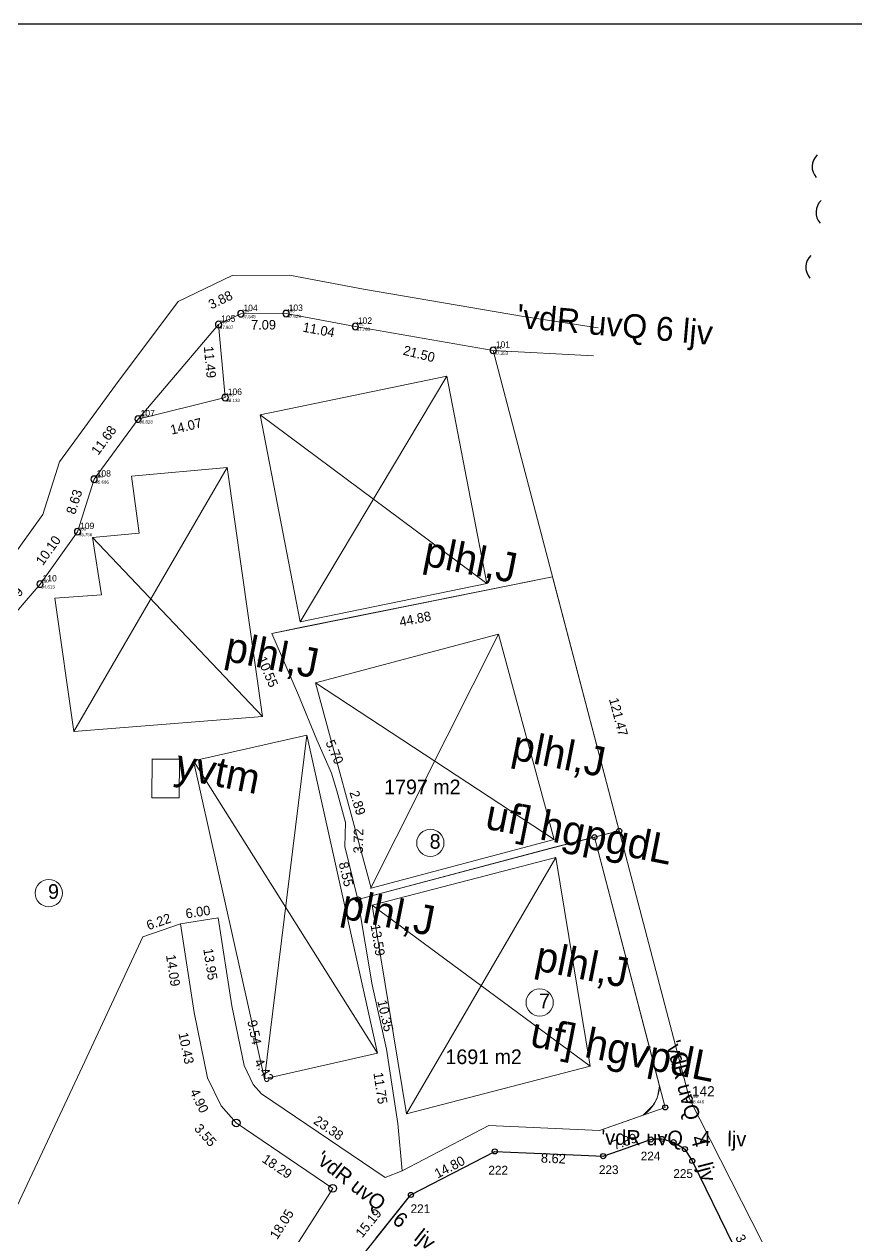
# Model space of a CAD drawing. Header units: millimetres. Extents: x 0 to 151572, y 0 to 180002.
# Drawn here: x 151310.6 to 151440.9, y 179811.9 to 180001.7 of the extents above; entities that cross this region are included whole.
import ezdxf

# ---------------------------------------------------------------- set-up
doc = ezdxf.new("R2010")
doc.units = ezdxf.units.MM
doc.layers.get('0').update_dxf_attribs({"linetype": 'CONTINUOUS'})
doc.layers.get('DEFPOINTS').update_dxf_attribs({"linetype": 'CONTINUOUS'})
for name, color, linetype in [('DIM', 12, 'CONTINUOUS'), ('DIM6', 2, 'CONTINUOUS'), ('DIMEN', 1, 'CONTINUOUS'), ('FRAME', 7, 'CONTINUOUS'), ('HATCH', 3, 'CONTINUOUS'), ('Layer1', 4, 'CONTINUOUS'), ('LINE', 3, 'CONTINUOUS'), ('Point_Names', 7, 'CONTINUOUS'), ('TEXT', 6, 'CONTINUOUS')]:
    doc.layers.add(name, color=color, linetype=linetype)
doc.styles.add('F1', font='f1.shx', dxfattribs={"height": 0.5})
doc.styles.add('MONOTEXT', font='txt')
doc.dimstyles.new('250', dxfattribs={"dimtxt": 1.5, "dimasz": 0.18, "dimexe": 0.18, "dimexo": 0.0625, "dimgap": 0.09, "dimtad": 0, "dimzin": 0, "dimdsep": 46, "dimtxsty": 'Standard', "dimcen": 0.09, "dimse1": 1, "dimse2": 1, "dimsd1": 1, "dimsd2": 1, "dimclrt": 2, "dimazin": 0, "dimtfac": 1, "dimtofl": 0, "dimtmove": 0, "dimatfit": 3, "dimfxl": 0, "dimtolj": 1, "dimtzin": 0, "dimarcsym": 0})

# ---------------------------------------------------------------- blocks, each defined once
blk = doc.blocks.new('CIRCLE', base_point=(100, 100))
at = {"color": 0}
for start, end in [(90, 270), (270, 90)]:
    blk.add_arc((100, 100), 100, start, end, dxfattribs=at)
at = {"flags": 1}
for tag in ['NAME', 'FEATURE_CODE']:
    blk.add_attdef(tag, (0, 0), '', height=1, dxfattribs=at)
blk = doc.blocks.new('*D39')
at = {"layer": 'DEFPOINTS', "color": 0}
for p in [(151388.31, 179951.92), (151384.01, 179950.79), (151414.86, 179833.3)]:
    blk.add_point(p, dxfattribs=at)
at = {"layer": 'DIM6', "color": 2, "lineweight": 0, "insert": (151403.74, 179893.18), "char_height": 1.5, "attachment_point": 5, "rotation": 284.7117}
blk.add_mtext('\\A1;121.47', dxfattribs=at)
blk = doc.blocks.new('*D20')
at = {"layer": 'DEFPOINTS', "color": 0}
for p in [(151313.06, 179914), (151305.78, 179908.25), (151307.17, 179907.07)]:
    blk.add_point(p, dxfattribs=at)
at = {"layer": 'DIM6', "color": 2, "lineweight": 0, "insert": (151308.72, 179911.72), "char_height": 1.5, "attachment_point": 5, "rotation": 49.6686}
blk.add_mtext('\\A1;9.09', dxfattribs=at)
blk = doc.blocks.new('*D19')
at = {"layer": 'DEFPOINTS', "color": 0}
for p in [(151318.94, 179922.21), (151311.41, 179915.18), (151313.06, 179914)]:
    blk.add_point(p, dxfattribs=at)
at = {"layer": 'DIM6', "color": 2, "lineweight": 0, "insert": (151314.35, 179919.28), "char_height": 1.5, "attachment_point": 5, "rotation": 54.3764}
blk.add_mtext('\\A1;10.10', dxfattribs=at)
blk = doc.blocks.new('*D18')
at = {"layer": 'DEFPOINTS', "color": 0}
for p in [(151321.53, 179930.43), (151317.12, 179922.78), (151318.94, 179922.21)]:
    blk.add_point(p, dxfattribs=at)
at = {"layer": 'DIM6', "color": 2, "lineweight": 0, "insert": (151318.42, 179926.89), "char_height": 1.5, "attachment_point": 5, "rotation": 72.4686}
blk.add_mtext('\\A1;8.63', dxfattribs=at)
blk = doc.blocks.new('*D17')
at = {"layer": 'DEFPOINTS', "color": 0}
for p in [(151328.42, 179939.86), (151319.61, 179931.83), (151321.53, 179930.43)]:
    blk.add_point(p, dxfattribs=at)
at = {"layer": 'DIM6', "color": 2, "lineweight": 0, "insert": (151323.06, 179936.55), "char_height": 1.5, "attachment_point": 5, "rotation": 53.8542}
blk.add_mtext('\\A1;11.68', dxfattribs=at)
blk = doc.blocks.new('*D16')
at = {"layer": 'DEFPOINTS', "color": 0}
for p in [(151342.08, 179943.23), (151328.42, 179939.86), (151342.78, 179940.41)]:
    blk.add_point(p, dxfattribs=at)
at = {"layer": 'DIM6', "color": 2, "lineweight": 0, "insert": (151335.95, 179938.72), "char_height": 1.5, "attachment_point": 5, "rotation": 13.8735}
blk.add_mtext('\\A1;14.07', dxfattribs=at)
blk = doc.blocks.new('*D15')
at = {"layer": 'DEFPOINTS', "color": 0}
for p in [(151341.05, 179954.68), (151340.21, 179943.07), (151342.08, 179943.23)]:
    blk.add_point(p, dxfattribs=at)
at = {"layer": 'DIM6', "color": 2, "lineweight": 0, "insert": (151339.69, 179948.79), "char_height": 1.5, "attachment_point": 5, "rotation": 275.1489}
blk.add_mtext('\\A1;11.49', dxfattribs=at)
blk = doc.blocks.new('*D14')
at = {"layer": 'DEFPOINTS', "color": 0}
for p in [(151339.59, 179957.69), (151344.54, 179956.37), (151341.05, 179954.68)]:
    blk.add_point(p, dxfattribs=at)
at = {"layer": 'DIM6', "color": 2, "lineweight": 0, "insert": (151341.34, 179958.54), "char_height": 1.5, "attachment_point": 5, "rotation": 25.8382}
blk.add_mtext('\\A1;3.88', dxfattribs=at)
blk = doc.blocks.new('*D13')
at = {"layer": 'DEFPOINTS', "color": 0}
for p in [(151344.54, 179956.37), (151351.63, 179956.4), (151344.55, 179954.61)]:
    blk.add_point(p, dxfattribs=at)
at = {"layer": 'DIM6', "color": 2, "lineweight": 0, "insert": (151348.09, 179954.63), "char_height": 1.5, "attachment_point": 5, "rotation": 0.2307}
blk.add_mtext('\\A1;7.09', dxfattribs=at)
blk = doc.blocks.new('*D12')
at = {"layer": 'DEFPOINTS', "color": 0}
for p in [(151351.63, 179956.4), (151362.48, 179954.37), (151362.19, 179952.83)]:
    blk.add_point(p, dxfattribs=at)
at = {"layer": 'DIM6', "color": 2, "lineweight": 0, "insert": (151356.76, 179953.84), "char_height": 1.5, "attachment_point": 5, "rotation": 349.4149}
blk.add_mtext('\\A1;11.04', dxfattribs=at)
blk = doc.blocks.new('*D11')
at = {"layer": 'DEFPOINTS', "color": 0}
for p in [(151362.48, 179954.37), (151382.9, 179947.44), (151383.32, 179949.1)]:
    blk.add_point(p, dxfattribs=at)
at = {"layer": 'DIM6', "color": 2, "lineweight": 0, "insert": (151372.48, 179950.08), "char_height": 1.5, "attachment_point": 5, "rotation": 345.8046}
blk.add_mtext('\\A1;21.50', dxfattribs=at)
blk = doc.blocks.new('*D55')
at = {"layer": 'DEFPOINTS', "color": 0}
for p in [(151414.73, 179824.52, 0.88), (151416.12, 179825.21), (151430.07, 179793.5)]:
    blk.add_point(p, dxfattribs=at)
at = {"layer": 'DIM6', "color": 2, "insert": (151423.79, 179809.7), "char_height": 1.5, "attachment_point": 5, "rotation": 296.312}
blk.add_mtext('\\A1;34.61', dxfattribs=at)
blk = doc.blocks.new('*D62')
at = {"layer": 'DEFPOINTS', "color": 0}
for p in [(151369.32, 179819.78), (151371.21, 179818.26, 0.88), (151361.69, 179806.42, 0.88)]:
    blk.add_point(p, dxfattribs=at)
at = {"layer": 'DIM6', "color": 2, "insert": (151364.56, 179813.86), "char_height": 1.5, "attachment_point": 5, "rotation": 51.1743}
blk.add_mtext('\\A1;15.19', dxfattribs=at)
blk = doc.blocks.new('*D63')
at = {"layer": 'DEFPOINTS', "color": 0}
for p in [(151383.84, 179826.05), (151384.33, 179825.09, 0.88), (151371.21, 179818.26, 0.88)]:
    blk.add_point(p, dxfattribs=at)
at = {"layer": 'DIM6', "color": 2, "insert": (151377.27, 179822.63), "char_height": 1.5, "attachment_point": 5, "rotation": 27.5135}
blk.add_mtext('\\A1;14.80', dxfattribs=at)
blk = doc.blocks.new('*D64')
at = {"layer": 'DEFPOINTS', "color": 0}
for p in [(151389.25, 179824.88, 0.88), (151397.87, 179824.5, 0.88), (151397.83, 179823.8)]:
    blk.add_point(p, dxfattribs=at)
at = {"layer": 'DIM6', "color": 2, "insert": (151393.53, 179823.99), "char_height": 1.5, "attachment_point": 5, "rotation": 357.4821}
blk.add_mtext('\\A1;8.62', dxfattribs=at)
blk = doc.blocks.new('*D65')
at = {"layer": 'DEFPOINTS', "color": 0}
for p in [(151408.46, 179827.93), (151408.8, 179826.95, 0.88), (151401.35, 179824.34, 0.88)]:
    blk.add_point(p, dxfattribs=at)
at = {"layer": 'DIM6', "color": 2, "insert": (151404.73, 179826.63), "char_height": 1.5, "attachment_point": 5, "rotation": 19.2715}
blk.add_mtext('\\A1;7.89', dxfattribs=at)
blk = doc.blocks.new('*D79')
at = {"layer": 'DEFPOINTS', "color": 0}
for p in [(151319.72, 179838.41, 91.3), (151293.63, 179792.31), (151297.26, 179790.61, 91.3)]:
    blk.add_point(p, dxfattribs=at)
at = {"layer": 'DIM6', "color": 2, "insert": (151304.86, 179816.21), "char_height": 1.5, "attachment_point": 5, "rotation": 64.8366}
blk.add_mtext('\\A1;52.81', dxfattribs=at)
blk = doc.blocks.new('*D80')
at = {"layer": 'DEFPOINTS', "color": 0}
for p in [(151334.6, 179862.11), (151335.07, 179860.76, 91.3), (151329.19, 179858.71, 91.3)]:
    blk.add_point(p, dxfattribs=at)
at = {"layer": 'DIM6', "color": 2, "insert": (151331.66, 179861.08), "char_height": 1.5, "attachment_point": 5, "rotation": 19.1812}
blk.add_mtext('\\A1;6.22', dxfattribs=at)
blk = doc.blocks.new('*D81')
at = {"layer": 'DEFPOINTS', "color": 0}
for p in [(151340.78, 179863.07), (151335.07, 179860.76, 91.3), (151341, 179861.68, 91.3)]:
    blk.add_point(p, dxfattribs=at)
at = {"layer": 'DIM6', "color": 2, "insert": (151337.81, 179862.61), "char_height": 1.5, "attachment_point": 5, "rotation": 8.8451}
blk.add_mtext('\\A1;6.00', dxfattribs=at)
blk = doc.blocks.new('*D82')
at = {"layer": 'DEFPOINTS', "color": 0}
for p in [(151335.07, 179860.76, 91.3), (151337.23, 179846.84, 91.3), (151334.99, 179846.49)]:
    blk.add_point(p, dxfattribs=at)
at = {"layer": 'DIM6', "color": 2, "insert": (151333.91, 179853.45), "char_height": 1.5, "attachment_point": 5, "rotation": 278.8451}
blk.add_mtext('\\A1;14.09', dxfattribs=at)
blk = doc.blocks.new('*D83')
at = {"layer": 'DEFPOINTS', "color": 0}
for p in [(151337.23, 179846.84, 91.3), (151337.01, 179836.15), (151339.32, 179836.62, 91.3)]:
    blk.add_point(p, dxfattribs=at)
at = {"layer": 'DIM6', "color": 2, "insert": (151335.97, 179841.26), "char_height": 1.5, "attachment_point": 5, "rotation": 281.529}
blk.add_mtext('\\A1;10.43', dxfattribs=at)
blk = doc.blocks.new('*D84')
at = {"layer": 'DEFPOINTS', "color": 0}
for p in [(151336.86, 179835.43), (151339.32, 179836.62, 91.3), (151341.45, 179832.2, 91.3)]:
    blk.add_point(p, dxfattribs=at)
at = {"layer": 'DIM6', "color": 2, "insert": (151338.02, 179833.02), "char_height": 1.5, "attachment_point": 5, "rotation": 295.7873}
blk.add_mtext('\\A1;4.90', dxfattribs=at)
blk = doc.blocks.new('*D85')
at = {"layer": 'DEFPOINTS', "color": 0}
for p in [(151341.45, 179832.2, 91.3), (151343.81, 179829.56, 91.3), (151340.15, 179826.31)]:
    blk.add_point(p, dxfattribs=at)
at = {"layer": 'DIM6', "color": 2, "insert": (151338.98, 179827.63), "char_height": 1.5, "attachment_point": 5, "rotation": 311.6528}
blk.add_mtext('\\A1;3.55', dxfattribs=at)
blk = doc.blocks.new('*D86')
at = {"layer": 'DEFPOINTS', "color": 0}
for p in [(151343.81, 179829.56, 91.3), (151358.95, 179819.29, 91.3), (151357.8, 179817.59)]:
    blk.add_point(p, dxfattribs=at)
at = {"layer": 'DIM6', "color": 2, "insert": (151350.23, 179822.73), "char_height": 1.5, "attachment_point": 5, "rotation": 325.8663}
blk.add_mtext('\\A1;18.29', dxfattribs=at)
blk = doc.blocks.new('*D87')
at = {"layer": 'DEFPOINTS', "color": 0}
for p in [(151347.79, 179834.1, 91.3), (151367.97, 179822.19), (151367.15, 179820.98, 91.3)]:
    blk.add_point(p, dxfattribs=at)
at = {"layer": 'DIM6', "color": 2, "insert": (151358.29, 179828.75), "char_height": 1.5, "attachment_point": 5, "rotation": 325.8663}
blk.add_mtext('\\A1;23.38', dxfattribs=at)
blk = doc.blocks.new('*D88')
at = {"layer": 'DEFPOINTS', "color": 0}
for p in [(151341, 179861.68, 91.3), (151340.83, 179847.54), (151343.14, 179847.9, 91.3)]:
    blk.add_point(p, dxfattribs=at)
at = {"layer": 'DIM6', "color": 2, "insert": (151339.76, 179854.43), "char_height": 1.5, "attachment_point": 5, "rotation": 278.8451}
blk.add_mtext('\\A1;13.95', dxfattribs=at)
blk = doc.blocks.new('*D89')
at = {"layer": 'DEFPOINTS', "color": 0}
for p in [(151343.14, 179847.9, 91.3), (151345.05, 179838.55, 91.3), (151347.61, 179839.07)]:
    blk.add_point(p, dxfattribs=at)
at = {"layer": 'DIM6', "color": 2, "insert": (151346.66, 179843.75), "char_height": 1.5, "attachment_point": 5, "rotation": 281.529}
blk.add_mtext('\\A1;9.54', dxfattribs=at)
blk = doc.blocks.new('*D90')
at = {"layer": 'DEFPOINTS', "color": 0}
for p in [(151347.08, 179839.71), (151345.05, 179838.55, 91.3), (151347.25, 179834.71, 91.3)]:
    blk.add_point(p, dxfattribs=at)
at = {"layer": 'DIM6', "color": 2, "insert": (151348.18, 179837.79), "char_height": 1.5, "attachment_point": 5, "rotation": 299.8535}
blk.add_mtext('\\A1;4.43', dxfattribs=at)
blk = doc.blocks.new('*D92')
at = {"layer": 'DEFPOINTS', "color": 0}
for p in [(151367.38, 179841.09, 95.93), (151367.29, 179829.19), (151369.13, 179829.47, 95.93)]:
    blk.add_point(p, dxfattribs=at)
at = {"layer": 'DIM6', "color": 2, "insert": (151366.42, 179835), "char_height": 1.5, "attachment_point": 5, "rotation": 278.5761}
blk.add_mtext('\\A1;11.75', dxfattribs=at)
blk = doc.blocks.new('*D93')
at = {"layer": 'DEFPOINTS', "color": 0}
for p in [(151365.1, 179851.18, 95.93), (151367.38, 179841.09, 95.93), (151368.33, 179841.3)]:
    blk.add_point(p, dxfattribs=at)
at = {"layer": 'DIM6', "color": 2, "insert": (151367.2, 179846.35), "char_height": 1.5, "attachment_point": 5, "rotation": 282.6855}
blk.add_mtext('\\A1;10.35', dxfattribs=at)
blk = doc.blocks.new('*D94')
at = {"layer": 'DEFPOINTS', "color": 0}
for p in [(151362.89, 179864.59, 95.93), (151365.1, 179851.18, 95.93), (151367.11, 179851.51)]:
    blk.add_point(p, dxfattribs=at)
at = {"layer": 'DIM6', "color": 2, "insert": (151366, 179858.21), "char_height": 1.5, "attachment_point": 5, "rotation": 279.3911}
blk.add_mtext('\\A1;13.59', dxfattribs=at)
blk = doc.blocks.new('*D96')
at = {"layer": 'DEFPOINTS', "color": 0}
for p in [(151360.86, 179872.89, 96.59), (151362.05, 179864.38), (151362.89, 179864.59, 96.59)]:
    blk.add_point(p, dxfattribs=at)
at = {"layer": 'DIM6', "color": 2, "insert": (151361.04, 179868.53), "char_height": 1.5, "attachment_point": 5, "rotation": 283.7405}
blk.add_mtext('\\A1;8.55', dxfattribs=at)
blk = doc.blocks.new('*D97')
at = {"layer": 'DEFPOINTS', "color": 0}
for p in [(151360.95, 179876.61, 96.59), (151363.04, 179876.55), (151360.86, 179872.89, 96.59)]:
    blk.add_point(p, dxfattribs=at)
at = {"layer": 'DIM6', "color": 2, "insert": (151362.97, 179873.74), "char_height": 1.5, "attachment_point": 5, "rotation": 88.5411}
blk.add_mtext('\\A1;3.72', dxfattribs=at)
blk = doc.blocks.new('*D98')
at = {"layer": 'DEFPOINTS', "color": 0}
for p in [(151361.15, 179885.11), (151358.73, 179884.35, 96.59), (151359.59, 179881.6, 96.59)]:
    blk.add_point(p, dxfattribs=at)
at = {"layer": 'DIM6', "color": 2, "insert": (151362.84, 179879.71), "char_height": 1.5, "attachment_point": 5, "rotation": 287.3965}
blk.add_mtext('\\A1;2.89', dxfattribs=at)
blk = doc.blocks.new('*D99')
at = {"layer": 'DEFPOINTS', "color": 0}
for p in [(151356.45, 179889.58, 96.59), (151358.09, 179890.3), (151358.73, 179884.35, 96.59)]:
    blk.add_point(p, dxfattribs=at)
at = {"layer": 'DIM6', "color": 2, "insert": (151359.23, 179887.68), "char_height": 1.5, "attachment_point": 5, "rotation": 293.5151}
blk.add_mtext('\\A1;5.70', dxfattribs=at)
blk = doc.blocks.new('*D100')
at = {"layer": 'DEFPOINTS', "color": 0}
for p in [(151349.41, 179906.27, 96.59), (151346.66, 179905.09), (151353.59, 179896.59, 96.59)]:
    blk.add_point(p, dxfattribs=at)
at = {"layer": 'DIM6', "color": 2, "insert": (151348.75, 179900.25), "char_height": 1.5, "attachment_point": 5, "rotation": 293.3917}
blk.add_mtext('\\A1;10.55', dxfattribs=at)
blk = doc.blocks.new('*D103')
at = {"layer": 'DEFPOINTS', "color": 0}
for p in [(151393.4, 179915.13, 96.09), (151349.41, 179906.27, 95.45), (151349.84, 179904.1)]:
    blk.add_point(p, dxfattribs=at)
at = {"layer": 'DIM6', "color": 2, "insert": (151371.87, 179908.53), "char_height": 1.5, "attachment_point": 5, "rotation": 11.3831}
blk.add_mtext('\\A1;44.88', dxfattribs=at)
blk = doc.blocks.new('*D111')
at = {"layer": 'DEFPOINTS', "color": 0}
for p in [(151358.95, 179819.29, 91.3), (151346.1, 179806.07), (151349.23, 179804.08, 91.3)]:
    blk.add_point(p, dxfattribs=at)
at = {"layer": 'DIM6', "color": 2, "insert": (151350.96, 179813.68), "char_height": 1.5, "attachment_point": 5, "rotation": 57.4236}
blk.add_mtext('\\A1;18.05', dxfattribs=at)

msp = doc.modelspace()

# ---------------------------------------------------------------- linework, layer by layer
at = {"layer": 'DIM', "color": 7, "lineweight": 0, "flags": 128}
for points in [[(151285.7, 179896.436), (151295.772, 179906.708), (151303.15, 179911.603), (151308.322, 179917.695), (151313.502, 179924.924), (151316.109, 179933.177), (151324.864, 179945.163), (151334.701, 179958.272), (151334.701, 179958.272), (151343.154, 179962.366), (151352.172, 179962.402), (151363.766, 179960.235), (151388.849, 179955.915)], [(151274.503, 179799.068), (151291.893, 179845.615), (151261.988, 179855.244), (151264.422, 179858.922), (151274.129, 179871.479), (151282.77, 179882.804), (151287.974, 179890.185), (151299.615, 179902.057), (151307.175, 179907.073), (151313.055, 179913.999), (151318.936, 179922.206), (151321.534, 179930.432), (151328.422, 179939.861), (151342.08, 179943.235), (151341.049, 179954.68), (151344.542, 179956.371), (151351.628, 179956.4), (151362.478, 179954.372), (151384.099, 179950.626), (151414.856, 179833.303), (151437.645, 179788.494)]]:
    msp.add_lwpolyline(points, dxfattribs=at)
at = {"layer": 'DIM6', "color": 7, "lineweight": 0}
for p, q in [((151328.422, 179939.861), (151341.049, 179954.68)), ((151393.403, 179915.133, 96.093), (151349.406, 179906.275, 95.907)), ((151335.067, 179860.759, 93.7), (151329.19, 179858.715, 93.14)), ((151335.067, 179860.759, 91.302), (151340.995, 179861.682, 91.302)), ((151329.19, 179858.715, 93.14), (151319.718, 179838.41, 92.195)), ((151400.758, 179828.374, 95.449), (151411.068, 179831.979, 96.178)), ((151401.352, 179824.344, 95.398), (151409.142, 179827.068, 95.949)), ((151408.803, 179826.949, 95.925), (151401.352, 179824.344, 95.398)), ((151410.557, 179827.032), (151408.803, 179826.949, 95.925)), ((151412.386, 179826.536), (151410.557, 179827.032)), ((151414.156, 179825.445), (151412.386, 179826.536)), ((151384.333, 179825.092, 95.449), (151371.209, 179818.256, 94.253)), ((151401.352, 179824.344, 95.398), (151384.333, 179825.092, 95.449)), ((151415.305, 179823.596), (151414.156, 179825.445)), ((151369.849, 179822.058, 94.377), (151367.146, 179820.981, 91.302)), ((151371.209, 179818.256, 94.253), (151368.94, 179815.437, 94.253)), ((151417.589, 179818.924, 97.687), (151430.026, 179793.481, 97.687)), ((151368.94, 179815.437, 94.253), (151361.687, 179806.423, 94.247))]:
    msp.add_line(p, q, dxfattribs=at)
at = {"layer": 'DIM6', "color": 7, "lineweight": 0, "flags": 128}
for points, elevation in [([(151393.65, 179872.73), (151403.842, 179875.314), (151393.403, 179915.133), (151349.406, 179906.275), (151353.594, 179896.591), (151356.451, 179889.585), (151358.727, 179884.354), (151359.59, 179881.597), (151360.951, 179876.608), (151360.856, 179872.889), (151362.886, 179864.585), (151393.65, 179872.73)], 96.592), ([(151400.758, 179828.374), (151383.437, 179829.136), (151369.849, 179822.058), (151369.128, 179829.466), (151367.375, 179841.086), (151365.103, 179851.181), (151362.886, 179864.585), (151360.856, 179872.889), (151360.951, 179876.608), (151359.59, 179881.597), (151358.727, 179884.354), (151356.451, 179889.585), (151353.594, 179896.591), (151349.406, 179906.275)], 95.449), ([(151403.842, 179875.314), (151393.709, 179872.746), (151362.886, 179864.585)], 96.592), ([(151303.387, 179787.54), (151312.004, 179784.391), (151316.629, 179782.063), (151320.906, 179781.257), (151322.972, 179781.551), (151331.191, 179787.637), (151339.639, 179794.969), (151349.226, 179804.078), (151358.946, 179819.291), (151343.806, 179829.555), (151341.449, 179832.204), (151339.318, 179836.616), (151337.233, 179846.837), (151335.067, 179860.759)], 91.302), ([(151367.146, 179820.981), (151347.792, 179834.102), (151346.488, 179835.567), (151345.047, 179838.551), (151343.14, 179847.899), (151340.995, 179861.682)], 91.302), ([(151401.352, 179824.344), (151384.333, 179825.092), (151371.209, 179818.256)], 95.449), ([(151371.209, 179818.256), (151361.687, 179806.423), (151349.214, 179796.578), (151341.348, 179790.175), (151329.969, 179779.289), (151324.339, 179775.388), (151331.268, 179771.462), (151356.356, 179757.821), (151383.681, 179744.848), (151397.085, 179739.829), (151416.936, 179728.929), (151448.835, 179719.6)], 94.253)]:
    msp.add_lwpolyline(points, dxfattribs=dict(at, elevation=elevation))
for points, elevation in [([(151403.842, 179875.314), (151393.709, 179872.746), (151362.886, 179864.585), (151360.856, 179872.889), (151360.951, 179876.608), (151359.59, 179881.597), (151358.727, 179884.354), (151356.451, 179889.585), (151353.594, 179896.591), (151349.406, 179906.275), (151354.123, 179907.225), (151383.243, 179913.087), (151393.403, 179915.133)], 96.592), ([(151410.188, 179835.334), (151409.866, 179833.63), (151409.316, 179832.497), (151407.602, 179830.767), (151400.758, 179828.374), (151383.437, 179829.136), (151369.849, 179822.058), (151369.128, 179829.466), (151367.375, 179841.086), (151365.103, 179851.181), (151362.886, 179864.585), (151393.709, 179872.746), (151399.965, 179874.331), (151410.188, 179835.334)], 95.933), ([(151358.946, 179819.291), (151343.806, 179829.555), (151341.449, 179832.204), (151339.318, 179836.616), (151337.233, 179846.837), (151335.067, 179860.759), (151329.19, 179858.715), (151319.718, 179838.41), (151319.718, 179838.41), (151297.261, 179790.609), (151297.261, 179790.609), (151297.261, 179790.609), (151297.261, 179790.609), (151303.947, 179787.335), (151312.004, 179784.391), (151316.629, 179782.063), (151320.906, 179781.257), (151322.972, 179781.551), (151331.191, 179787.637), (151339.639, 179794.969), (151349.226, 179804.078), (151358.946, 179819.291)], 91.302)]:
    msp.add_lwpolyline(points, close=True, dxfattribs=dict(at, elevation=elevation))
msp.add_lwpolyline([(151399.965, 179874.331), (151411.068, 179831.979)], dxfattribs=at)
at = {"layer": 'DIM6', "color": 0, "elevation": 0.884, "flags": 128}
msp.add_lwpolyline([(151365.77, 179811.498), (151371.209, 179818.256), (151384.333, 179825.092), (151389.251, 179824.876), (151397.865, 179824.497), (151401.352, 179824.344), (151405.077, 179825.647), (151406.665, 179826.202), (151408.803, 179826.949), (151409.142, 179827.068), (151410.54, 179827.031), (151411.471, 179826.784), (151413.271, 179825.991), (151414.156, 179825.445), (151414.731, 179824.52), (151415.305, 179823.596), (151421.723, 179810.466)], dxfattribs=at)
at = {"layer": 'DIM6', "color": 7, "lineweight": 0}
for centre in [(151374.243, 179873.429), (151314.417, 179865.571), (151391.38, 179848.427)]:
    msp.add_circle(centre, 2.138, dxfattribs=at)
at = {"layer": 'DIM6'}
for centre, radius in [((151403.842, 179875.314, 96.592), 0.4), ((151399.965, 179874.331), 0.4), ((151362.886, 179864.585, 95.449), 0.4), ((151411.068, 179831.979), 0.4), ((151343.806, 179829.555, 91.302), 0.6), ((151408.803, 179826.949, 0.884), 0.4), ((151410.557, 179827.032), 0.4), ((151412.386, 179826.536), 0.4), ((151414.156, 179825.445), 0.4), ((151384.333, 179825.092, 0.884), 0.4), ((151401.352, 179824.344, 0.884), 0.4), ((151415.305, 179823.596), 0.4), ((151358.946, 179819.291, 91.302), 0.6), ((151371.209, 179818.256, 94.253), 0.4)]:
    msp.add_circle(centre, radius, dxfattribs=at)
at = {"layer": 'DIM6', "color": 7, "lineweight": 0}
msp.add_arc((151404.53, 179835.522, 95.933), 5.662, 302.86141, 358.0962, dxfattribs=at)
at = {"layer": 'DIMEN', "color": 7, "lineweight": 0, "flags": 128}
for points in [[(151388.849, 179955.915), (151400.538, 179954.185)], [(151384.099, 179950.626), (151399.8, 179949.784)]]:
    msp.add_lwpolyline(points, dxfattribs=at)
at = {"layer": 'HATCH', "color": 7, "linetype": 'Continuous'}
for centre in [(151436.634, 179979.423), (151437.242, 179972.275), (151435.634, 179963.667)]:
    msp.add_arc(centre, 2.539, 133.47886, 222.31185, dxfattribs=at)
at = {"layer": 'Layer1', "color": 7, "linetype": 'Continuous'}
msp.add_lwpolyline([(151522.38, 179621.744), (151522.38, 180001.744), (151242.38, 180001.744), (151242.38, 179621.744)], close=True, dxfattribs=at)
at = {"layer": 'LINE', "color": 7, "lineweight": 0}
for p, q in [((151330.632, 179886.62, 1.187), (151330.598, 179880.497, 95.908)), ((151334.896, 179886.546, 94.607), (151330.633, 179886.536, 95.794)), ((151334.895, 179886.63), (151334.86, 179880.507, 94.721)), ((151334.86, 179880.507, 94.721), (151330.598, 179880.497, 95.908))]:
    msp.add_line(p, q, dxfattribs=at)
at = {"layer": 'TEXT', "color": 7, "lineweight": 0}
for p, q in [((151376.824, 179946.566, 97.311), (151347.57, 179940.54, 95.816)), ((151376.824, 179946.566, 97.311), (151353.859, 179908.087, 94.607)), ((151383.113, 179914.112, 96.102), (151376.824, 179946.566, 97.311)), ((151353.859, 179908.087, 94.607), (151347.57, 179940.54, 95.816)), ((151383.113, 179914.112, 96.102), (151347.57, 179940.54, 95.816)), ((151342.39, 179932.259, 94.607), (151318.332, 179890.877, 94.607)), ((151327.401, 179930.889, 94.607), (151342.39, 179932.259, 94.607)), ((151347.936, 179893.238, 94.607), (151342.39, 179932.259, 94.607)), ((151328.608, 179921.978, 94.607), (151327.401, 179930.889, 94.607)), ((151321.302, 179921.31, 94.607), (151328.608, 179921.978, 94.607)), ((151322.676, 179912.332, 94.607), (151321.302, 179921.31, 94.607)), ((151347.936, 179893.238, 94.607), (151321.302, 179921.31, 94.607)), ((151383.113, 179914.112, 96.102), (151353.859, 179908.087, 94.607)), ((151315.355, 179911.817, 94.607), (151322.676, 179912.332, 94.607)), ((151318.332, 179890.877, 94.607), (151315.355, 179911.817, 94.607)), ((151384.922, 179906.171, 96.431), (151364.867, 179866.3)), ((151393.637, 179873.953, 96.082), (151356.26, 179898.548, 95.326)), ((151354.891, 179890.307, 95.063), (151337.139, 179886.318, 94.719)), ((151354.891, 179890.307, 95.063), (151348.223, 179836.468, 95.041)), ((151365.975, 179840.457, 95.385), (151354.891, 179890.307, 95.063)), ((151348.223, 179836.468, 95.041), (151337.139, 179886.318, 94.719)), ((151365.975, 179840.457, 95.385), (151337.139, 179886.318, 94.719)), ((151393.914, 179871.155, 96.288), (151365.098, 179863.673, 96.076)), ((151393.914, 179871.155, 96.288), (151370.485, 179830.968, 95.678)), ((151393.914, 179871.155, 96.288), (151399.301, 179838.451, 95.89)), ((151365.098, 179863.673, 96.076), (151370.485, 179830.968, 95.678)), ((151399.301, 179838.451, 95.89), (151365.134, 179863.663)), ((151365.975, 179840.457, 95.385), (151348.223, 179836.468, 95.041)), ((151399.301, 179838.451, 95.89), (151370.485, 179830.968, 95.678))]:
    msp.add_line(p, q, dxfattribs=at)
at = {"layer": 'TEXT', "color": 7, "lineweight": 0, "flags": 128}
for points, elevation in [([(151384.922, 179906.171), (151356.26, 179898.548)], 96.431), ([(151384.922, 179906.171), (151393.637, 179873.953)], 96.431), ([(151356.26, 179898.548), (151364.975, 179866.33)], 95.326), ([(151318.332, 179890.877), (151347.936, 179893.238), (151347.936, 179893.238), (151347.936, 179893.238), (151347.936, 179893.238)], 94.607), ([(151393.637, 179873.953), (151364.975, 179866.33)], 96.082)]:
    msp.add_lwpolyline(points, dxfattribs=dict(at, elevation=elevation))

# ---------------------------------------------------------------- block references
at = {"color": 7}
ref = msp.add_blockref('CIRCLE', (151344.542, 179956.371, 97.548), dxfattribs=dict(at, xscale=0.005, yscale=0.005, zscale=0.005))
ref.add_attrib('NAME', '104', (151344.742, 179956.571, 97.548), dxfattribs={"height": 0.5})
ref.add_attrib('ELEVATION', '97.548', (151344.742, 179955.671, 97.548), dxfattribs={"height": 0.5})
ref = msp.add_blockref('CIRCLE', (151351.628, 179956.4, 97.629), dxfattribs=dict(at, xscale=0.005, yscale=0.005, zscale=0.005))
ref.add_attrib('NAME', '103', (151351.828, 179956.6, 97.629), dxfattribs={"height": 0.5})
ref.add_attrib('ELEVATION', '97.629', (151351.828, 179955.7, 97.629), dxfattribs={"height": 0.5})
ref = msp.add_blockref('CIRCLE', (151341.049, 179954.68, 97.807), dxfattribs=dict(at, xscale=0.005, yscale=0.005, zscale=0.005))
ref.add_attrib('NAME', '105', (151341.249, 179954.88, 97.807), dxfattribs={"height": 0.5})
ref.add_attrib('ELEVATION', '97.807', (151341.249, 179953.98, 97.807), dxfattribs={"height": 0.5})
ref = msp.add_blockref('CIRCLE', (151362.478, 179954.372, 97.76), dxfattribs=dict(at, xscale=0.005, yscale=0.005, zscale=0.005))
ref.add_attrib('NAME', '102', (151362.678, 179954.572, 97.76), dxfattribs={"height": 0.5})
ref.add_attrib('ELEVATION', '97.760', (151362.678, 179953.672, 97.76), dxfattribs={"height": 0.5})
ref = msp.add_blockref('CIRCLE', (151384.099, 179950.626, 97.353), dxfattribs=dict(at, xscale=0.005, yscale=0.005, zscale=0.005))
ref.add_attrib('NAME', '101', (151384.299, 179950.826, 97.353), dxfattribs={"height": 0.5})
ref.add_attrib('ELEVATION', '97.353', (151384.299, 179949.926, 97.353), dxfattribs={"height": 0.5})
ref = msp.add_blockref('CIRCLE', (151342.08, 179943.235, 98.133), dxfattribs=dict(at, xscale=0.005, yscale=0.005, zscale=0.005))
ref.add_attrib('NAME', '106', (151342.28, 179943.435, 98.133), dxfattribs={"height": 0.5})
ref.add_attrib('ELEVATION', '98.133', (151342.28, 179942.535, 98.133), dxfattribs={"height": 0.5})
ref = msp.add_blockref('CIRCLE', (151328.422, 179939.861, 96.828), dxfattribs=dict(at, xscale=0.005, yscale=0.005, zscale=0.005))
ref.add_attrib('NAME', '107', (151328.622, 179940.061, 96.828), dxfattribs={"height": 0.5})
ref.add_attrib('ELEVATION', '96.828', (151328.622, 179939.161, 96.828), dxfattribs={"height": 0.5})
ref = msp.add_blockref('CIRCLE', (151321.534, 179930.432, 95.666), dxfattribs=dict(at, xscale=0.005, yscale=0.005, zscale=0.005))
ref.add_attrib('NAME', '108', (151321.734, 179930.632, 95.666), dxfattribs={"height": 0.5})
ref.add_attrib('ELEVATION', '95.666', (151321.734, 179929.732, 95.666), dxfattribs={"height": 0.5})
ref = msp.add_blockref('CIRCLE', (151318.936, 179922.206, 95.756), dxfattribs=dict(at, xscale=0.005, yscale=0.005, zscale=0.005))
ref.add_attrib('NAME', '109', (151319.136, 179922.406, 95.756), dxfattribs={"height": 0.5})
ref.add_attrib('ELEVATION', '95.756', (151319.136, 179921.506, 95.756), dxfattribs={"height": 0.5})
ref = msp.add_blockref('CIRCLE', (151313.055, 179913.999, 94.613), dxfattribs=dict(at, xscale=0.005, yscale=0.005, zscale=0.005))
ref.add_attrib('NAME', '110', (151313.255, 179914.199, 94.613), dxfattribs={"height": 0.5})
ref.add_attrib('ELEVATION', '94.613', (151313.255, 179913.299, 94.613), dxfattribs={"height": 0.5})
ref = msp.add_blockref('CIRCLE', (151414.856, 179833.303, 96.446), dxfattribs=dict(at, xscale=0.005000000004656613, yscale=0.005000000004656613, zscale=0.005000000004656613))
ref.add_attrib('NAME', '118', (151415.056, 179833.503, 96.446), dxfattribs={"height": 0.5})
ref.add_attrib('ELEVATION', '96.446', (151415.056, 179832.603, 96.446), dxfattribs={"height": 0.5})

# ---------------------------------------------------------------- texts
at = {"layer": 'FRAME', "color": 7, "style": 'F1'}
for s, height, rotation, p in [("'vdR uvQ 6 ljv", 3.75, 354.96733, (151387.691, 179954.172, 100.921)), ('plhl,J', 4.6875, 348.85001, (151372.938, 179916.97)), ('plhl,J', 4.6875, 348.85001, (151341.828, 179902.028)), ('plhl,J', 4.6875, 348.85001, (151386.785, 179886.566)), ('yvtm', 4.6875, 348.85001, (151334.023, 179883.623)), ('uf] hgpgdL', 4.6875, 348.85001, (151382.656, 179875.71)), ('plhl,J', 4.6875, 348.85001, (151360.029, 179861.667)), ('plhl,J', 4.6875, 348.85001, (151390.451, 179853.531, 96.047)), ('uf] hgvpdL', 4.6875, 348.85001, (151389.693, 179841.595)), ("'vdR uvQ   4   ljv", 2.34375, 284.55116, (151411.154, 179842.154)), ("'vdR uvQ   4   ljv", 2.34375, 359.31319, (151401.046, 179826.131)), ("'vdR uvQ   6   ljv", 2.34375, 321.70828, (151356.043, 179823.548))]:
    msp.add_text(s, height=height, rotation=rotation, dxfattribs=at).set_placement(p)
at = {"layer": 'Point_Names', "color": 7, "attachment_point": 7, "style": 'MONOTEXT'}
for s, insert, char_height, width in [('104', (151344.942, 179956.771, 97.548), 1, 3), ('103', (151352.028, 179956.8, 97.629), 1, 3), ('105', (151341.449, 179955.08, 97.807), 1, 3), ('102', (151362.878, 179954.772, 97.76), 1, 3), ('101', (151384.499, 179951.026, 97.353), 1, 3), ('106', (151342.48, 179943.635, 98.133), 1, 3), ('107', (151328.822, 179940.261, 96.828), 1, 3), ('108', (151321.934, 179930.832, 95.666), 1, 3), ('109', (151319.336, 179922.606, 95.756), 1, 3), ('110', (151313.455, 179914.399, 94.613), 1, 3), ('142', (151415.256, 179833.703, 96.446), 1.6, 4.8)]:
    msp.add_mtext(s, dxfattribs=dict(at, insert=insert, char_height=char_height, width=width))
at = {"layer": 'TEXT', "color": 7}
for s, height, p in [('1797 m2', 2.2984, (151367.012, 179881.06, 35.649)), ('8', 2.298, (151374.135, 179872.526)), ('9', 2.298, (151314.309, 179864.668)), ('7', 2.298, (151391.272, 179847.524)), ('1691 m2', 2.2984, (151376.62, 179838.767)), ('224', 1.379, (151407.227, 179823.669)), ('222', 1.379, (151383.347, 179821.459)), ('223', 1.379, (151400.667, 179821.529)), ('225', 1.379, (151412.337, 179820.919)), ('221', 1.379, (151371.147, 179815.409))]:
    msp.add_text(s, height=height, dxfattribs=at).set_placement(p)

# ---------------------------------------------------------------- dimensions: what is measured, and where the dimension line sits
at = {"layer": 'DIM6', "color": 7, "lineweight": 0}
dim = msp.add_linear_dim(base=(151339.59, 179957.693), p1=(151344.542, 179956.371), p2=(151341.049, 179954.68), angle=205.83822, dimstyle='250', dxfattribs=at)
dim.commit()
dim.dimension.update_dxf_attribs({"geometry": '*D14', "text_midpoint": (151341.336, 179958.539), "dimtype": 129})
for p1, p2, distance, picture, middle in [((151351.628, 179956.4), (151344.542, 179956.371), 1.76, '*D13', (151348.092, 179954.625)), ((151351.628, 179956.4), (151362.478, 179954.372), -1.571, '*D12', (151356.765, 179953.841)), ((151341.049, 179954.68), (151342.08, 179943.235), -1.88, '*D15', (151339.693, 179948.789)), ((151362.478, 179954.372), (151383.32, 179949.1), -1.712, '*D11', (151372.479, 179950.076)), ((151414.856, 179833.303), (151384.008, 179950.79), -4.452, '*D39', (151403.739, 179893.177)), ((151328.422, 179939.861), (151342.08, 179943.235), -2.908, '*D16', (151335.948, 179938.724)), ((151328.422, 179939.861), (151321.534, 179930.432), -2.377, '*D17', (151323.058, 179936.549)), ((151321.534, 179930.432), (151318.936, 179922.206), -1.901, '*D18', (151318.422, 179926.892)), ((151318.936, 179922.206), (151313.055, 179913.999), -2.021, '*D19', (151314.353, 179919.28)), ((151313.055, 179913.999), (151307.175, 179907.073), -1.824, '*D20', (151308.725, 179911.716))]:
    dim = msp.add_aligned_dim(p1=p1, p2=p2, distance=distance, dimstyle='250', dxfattribs=at)
    dim.commit()
    dim.dimension.update_dxf_attribs({"geometry": picture, "text_midpoint": middle})
at = {"layer": 'DIM6'}
for base, p1, p2, angle, picture, middle in [((151349.844, 179904.096), (151393.403, 179915.133, 96.093), (151349.406, 179906.275, 95.449), 191.38311, '*D103', (151371.87, 179908.53)), ((151363.042, 179876.555), (151360.856, 179872.889, 96.592), (151360.951, 179876.608, 96.592), 88.54112, '*D97', (151362.97, 179873.741)), ((151347.075, 179839.715), (151347.252, 179834.709, 91.302), (151345.047, 179838.551, 91.302), 119.85346, '*D90', (151348.178, 179837.794)), ((151336.857, 179835.427), (151341.449, 179832.204, 91.302), (151339.318, 179836.616, 91.302), 115.78731, '*D84', (151338.02, 179833.02)), ((151340.154, 179826.307), (151341.449, 179832.204, 91.302), (151343.806, 179829.555, 91.302), 311.65281, '*D85', (151338.976, 179827.632))]:
    dim = msp.add_linear_dim(base=base, p1=p1, p2=p2, angle=angle, dimstyle='250', dxfattribs=at)
    dim.commit()
    dim.dimension.update_dxf_attribs({"geometry": picture, "text_midpoint": middle, "dimtype": 129})
for p1, p2, distance, picture, middle in [((151353.594, 179896.591, 96.592), (151349.406, 179906.275, 96.592), 2.992, '*D100', (151348.754, 179900.245)), ((151358.727, 179884.354, 96.592), (151356.451, 179889.585, 96.592), -1.791, '*D99', (151359.231, 179887.684)), ((151359.59, 179881.597, 96.592), (151358.727, 179884.354, 96.592), -2.542, '*D98', (151362.844, 179879.714)), ((151360.856, 179872.889, 96.592), (151362.886, 179864.585, 96.592), -0.86, '*D96', (151361.036, 179868.533)), ((151335.067, 179860.759, 91.302), (151340.995, 179861.682, 91.302), 1.404, '*D81', (151337.815, 179862.608)), ((151362.886, 179864.585, 95.933), (151365.103, 179851.181, 95.933), 2.031, '*D94', (151365.998, 179858.214)), ((151329.19, 179858.715, 91.302), (151335.067, 179860.759, 91.302), 1.426, '*D80', (151331.66, 179861.084)), ((151335.067, 179860.759, 91.302), (151337.233, 179846.837, 91.302), -2.269, '*D82', (151333.908, 179853.449)), ((151340.995, 179861.682, 91.302), (151343.14, 179847.899, 91.302), -2.335, '*D88', (151339.76, 179854.431)), ((151365.103, 179851.181, 95.933), (151367.375, 179841.086, 95.933), 0.983, '*D93', (151367.198, 179846.349)), ((151337.233, 179846.837, 91.302), (151339.318, 179836.616, 91.302), -2.352, '*D83', (151335.97, 179841.256)), ((151343.14, 179847.899, 91.302), (151345.047, 179838.551, 91.302), 2.62, '*D89', (151346.66, 179843.748)), ((151367.375, 179841.086, 95.933), (151369.128, 179829.466, 95.933), -1.854, '*D92', (151366.419, 179834.999)), ((151319.718, 179838.41, 91.302), (151297.261, 179790.609, 91.302), -4.007, '*D79', (151304.863, 179816.213)), ((151347.792, 179834.102, 91.302), (151367.146, 179820.981, 91.302), 1.46, '*D87', (151358.288, 179828.75)), ((151343.806, 179829.555, 91.302), (151358.946, 179819.291, 91.302), -2.051, '*D86', (151350.225, 179822.725)), ((151401.352, 179824.344, 0.884), (151408.803, 179826.949, 0.884), 1.039, '*D65', (151404.735, 179826.627)), ((151371.209, 179818.256, 0.884), (151384.333, 179825.092, 0.884), 1.078, '*D63', (151377.273, 179822.631)), ((151389.251, 179824.876, 0.884), (151397.865, 179824.497, 0.884), -0.7, '*D64', (151393.527, 179823.987)), ((151430.07, 179793.5), (151414.731, 179824.52, 0.884), -1.55, '*D55', (151423.79, 179809.698)), ((151358.946, 179819.291, 91.302), (151349.226, 179804.078, 91.302), -3.709, '*D111', (151350.96, 179813.682)), ((151361.687, 179806.423, 0.884), (151371.209, 179818.256, 0.884), 2.429, '*D62', (151364.555, 179813.863))]:
    dim = msp.add_aligned_dim(p1=p1, p2=p2, distance=distance, dimstyle='250', dxfattribs=at)
    dim.commit()
    dim.dimension.update_dxf_attribs({"geometry": picture, "text_midpoint": middle})

doc.saveas('drawing.dxf')
